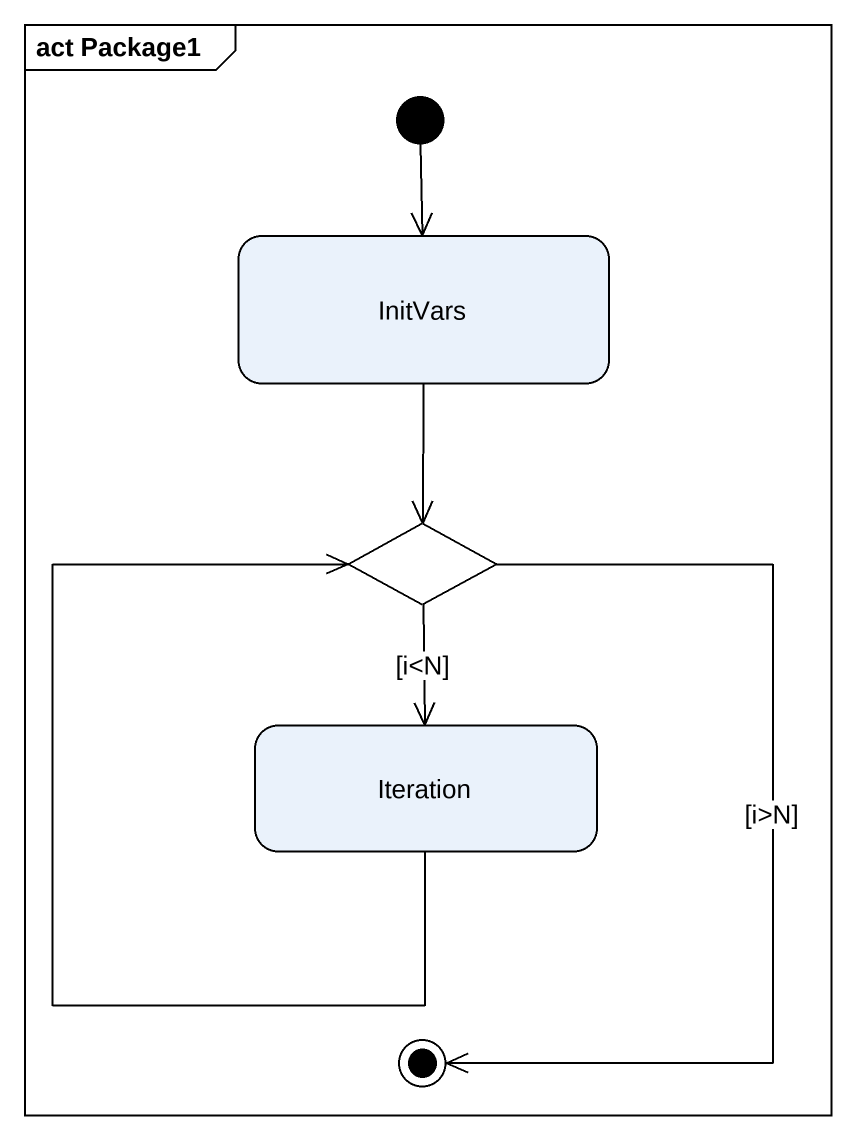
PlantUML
@startuml
mainframe act Package1
hide empty description
state InitVars
state choice1 <<choice>>
state Iteration
[*] --> InitVars
InitVars --> choice1
choice1 --> Iteration : [i<N]
Iteration -up-> choice1
choice1 --> [*] : [i>N]
@enduml
